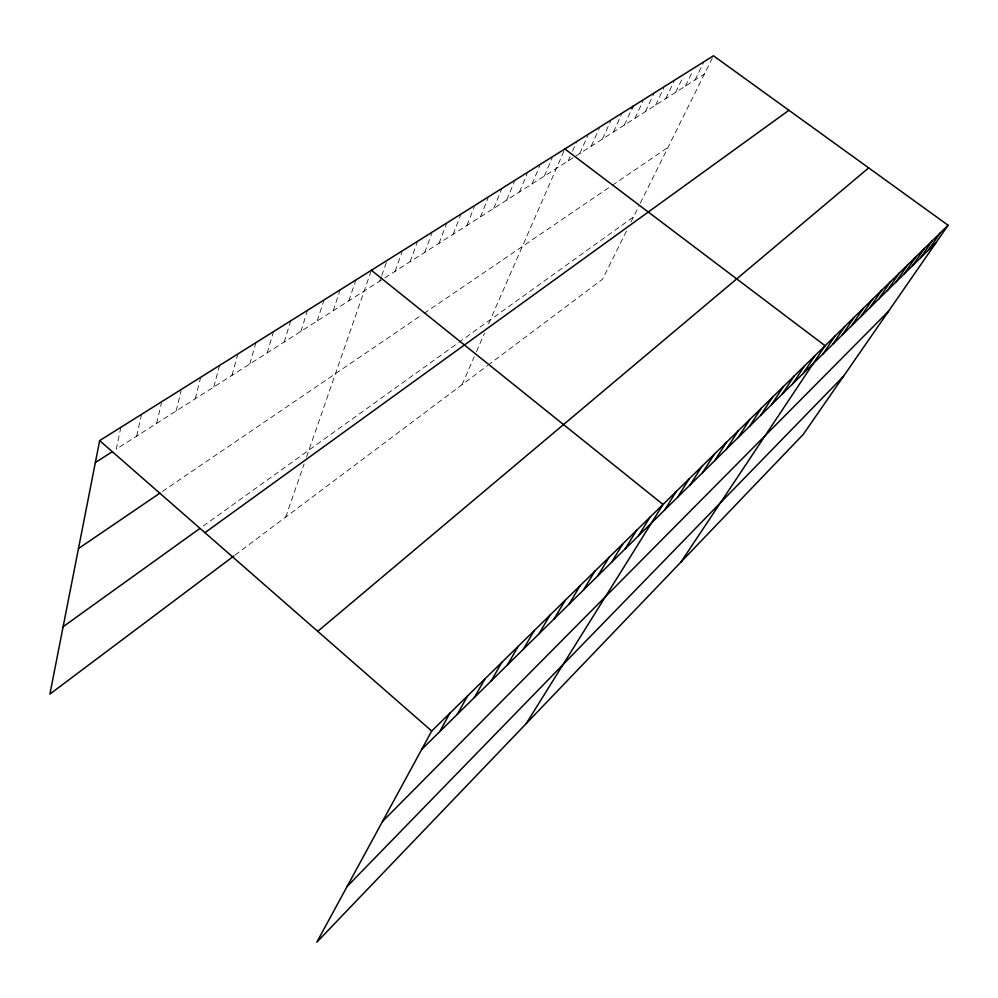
<?xml version="1.0" encoding="UTF-8"?>
<svg xmlns="http://www.w3.org/2000/svg" width="998" height="998" viewBox="0 0 998 998"><rect width="100%" height="100%" fill="white"/><g stroke="black" fill="none" stroke-linecap="round" stroke-linejoin="round"><path stroke-width="0.75" stroke-dasharray="4.99 3.74" d="M120.845 427.331L116.279 449.162L383.594 278.642M136.701 436.138L141.529 414.357M156.649 423.414L161.389 403.155M176.135 410.976L181.1 390.779M195.184 398.838L200.71 377.256M213.797 386.962L219.535 365.455M231.985 375.348L237.536 355.35M249.787 363.996L255.925 342.651M267.202 352.893L273.514 331.623M284.23 342.027L290.717 320.832M300.897 331.398L307.546 310.278M317.214 320.982L323.564 301.359M333.195 310.79L340.143 289.844M348.838 300.81L355.924 279.951M285.69 517.089L304.103 464.033M306.523 457.072L370.894 271.643M379.776 281.074L381.248 276.945M381.735 275.56L387.112 260.391M395.058 271.331L402.019 252.107M410.028 261.775L417.601 241.279M424.686 252.419L431.822 233.47M439.058 243.263L446.842 222.941M453.129 234.281L461.026 214.059M466.939 225.473L474.337 206.786M480.462 216.84L487.947 198.24M493.723 208.382L501.882 188.447M506.735 200.087L514.382 181.661M519.509 191.94L527.206 173.602M532.021 183.956L539.793 165.705M544.309 176.11L552.144 157.946M462.037 384.704L474.212 356.81M476.47 351.608L484.504 333.207M488.608 323.789L564.868 148.952M568.211 160.865L570.045 156.723M572.49 151.185L576.757 141.491M579.838 153.455L587.822 135.553M591.253 146.17L599.287 128.355M602.455 139.021L610.539 121.294M613.471 131.998L621.592 114.358M624.286 125.099L630.561 111.589M634.915 118.313L643.111 100.848M645.369 111.651L654.226 92.926M655.636 105.102L663.895 87.799M665.728 98.665L674.012 81.449M675.658 92.327L682.046 79.154M685.414 86.102L691.826 72.991M695.007 79.99L704.014 61.714M626.482 231.037L602.58 279.203L488.795 364.619M630.936 222.067L639.044 205.738M640.292 203.218L712.822 57.086M235.141 555.038L487.61 365.518M203.243 526.046L457.571 343.324M458.768 342.464L633.481 216.928M162.449 491.415L421.643 315.031M424.075 313.372L609.691 187.063M612.211 185.341L668.011 147.38M384.866 277.831L574.673 156.748M575.958 155.925L704.451 73.964"/><path stroke-width="1.5" d="M948.1 225.249L431.71 731.01L316.79 942.212L803.253 434.392L948.1 225.249L713.47 55.788L99.663 440.617L49.9 694.097L233.931 555.948M631.821 108.894L633.069 106.187M439.706 731.671L449.898 713.183M457.284 714.343L467.638 695.818M474.437 697.452L484.928 678.877M491.153 680.973L501.794 662.36M507.483 664.88L518.236 646.255M523.414 649.174L534.292 630.536M538.97 633.842L549.96 615.192M554.177 618.872L565.255 600.197M569.022 604.239L580.2 585.564M583.531 589.943L594.796 571.268M597.715 575.958L609.067 557.296M611.587 562.286L623.001 543.648M625.147 548.925L636.637 530.3M638.421 535.851L649.972 517.238M526.133 723.687L663.009 504.464L371.381 270.258M664.618 510.028L676.27 491.478M677.542 497.303L689.244 478.778M690.179 484.841L701.931 466.353M702.555 472.653L714.331 454.19M714.655 460.714L726.482 442.301M726.519 449.038L738.37 430.662M738.121 437.586L749.997 419.26M749.498 426.383L761.399 408.107M760.638 415.405L772.552 397.179M771.554 404.652L783.492 386.463M782.257 394.11L794.196 375.972M792.736 383.768L804.7 365.692M803.028 373.639L814.992 355.612M680.935 562.074L825.084 345.732L564.868 148.952M823.001 353.953L834.977 336.039M832.706 344.385L844.682 326.533M842.225 335.004L854.201 317.214M851.568 325.797L863.532 308.07M860.738 316.753L872.701 299.088M869.745 307.883L881.696 290.281M878.589 299.175L890.528 281.623M887.272 290.618L899.198 273.14M895.805 282.209L907.718 264.794M904.176 273.951L916.089 256.598M912.409 265.842L924.298 248.552M920.493 257.871L932.369 240.655M928.452 250.036L940.303 232.883M347.092 886.523L843.485 376.296M382.459 821.516L888.544 311.226M421.68 749.436L936.261 242.339M317.738 631.335L868.684 167.889M204.927 532.683L788.944 110.291M63.124 626.719L199.475 528.753M78.468 548.563L160.029 493.062M95.359 462.511L112.362 451.67M99.663 440.617L431.71 731.01"/></g></svg>
